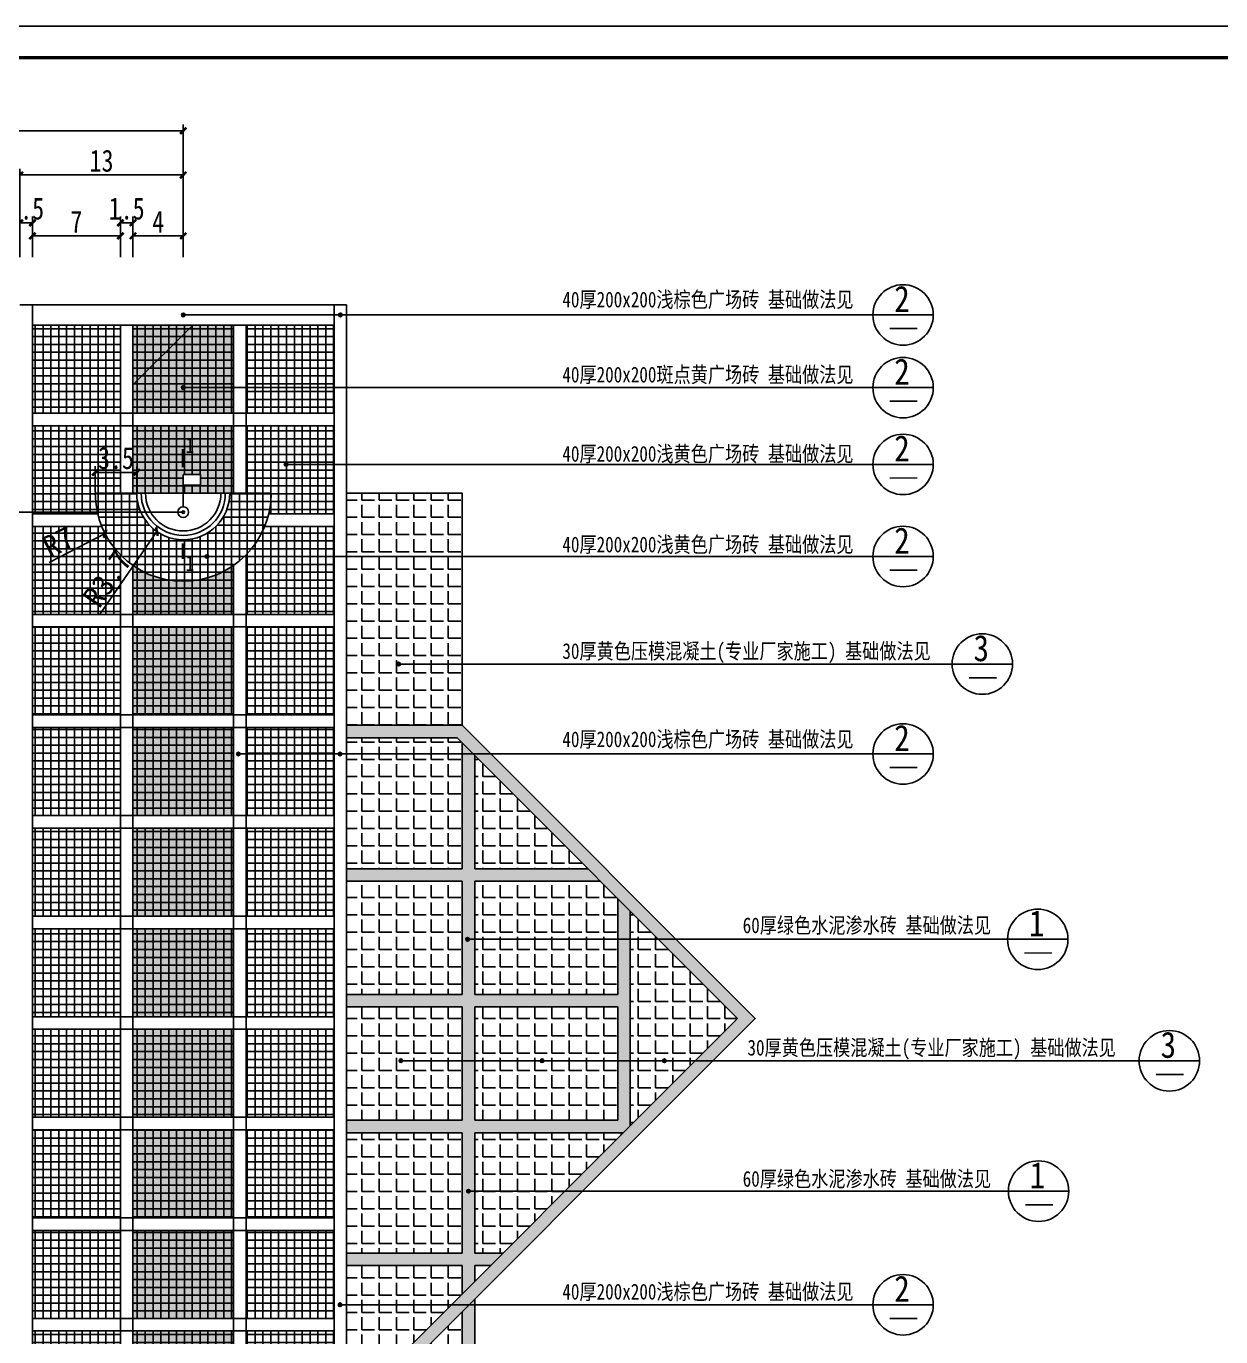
# Model space of a CAD drawing. Header units: inches. Extents: x -2316 to 955, y -265 to 742.
# Drawn here: x -2209.3 to -2019.1, y -53.4 to 155.1 of the extents above; entities that cross this region are included whole.
import ezdxf
from ezdxf.enums import TextEntityAlignment as Align

# ---------------------------------------------------------------- set-up
doc = ezdxf.new("R2010")
doc.units = ezdxf.units.IN
doc.header["$LTSCALE"] = 1000
doc.header["$MEASUREMENT"] = 0
for name, color, linetype in [('0-BZ', 4, 'Continuous'), ('0zd', 255, 'Continuous'), ('文字和字符', 7, 'Continuous')]:
    doc.layers.add(name, color=color, linetype=linetype)
doc.styles.get("Standard").update_dxf_attribs({"font": ''})
doc.styles.add('宋体', font='', dxfattribs={"width": 0.8})
doc.styles.get('Standard').set_extended_font_data('SimSun')
doc.styles.get('宋体').set_extended_font_data('SimSun')
doc.dimstyles.get("Standard").update_dxf_attribs({"dimtxt": 0.18, "dimasz": 0.09, "dimexe": 0.18, "dimexo": 0.0625, "dimgap": 0.09, "dimtad": 0, "dimtih": 1, "dimtoh": 1, "dimdec": 1, "dimzin": 0, "dimdsep": 46, "dimtxsty": 'Standard', "dimblk": 'ARCHTICK', "dimcen": 0.09, "dimadec": 0, "dimazin": 0, "dimtfac": 1, "dimtdec": 1, "dimtofl": 0, "dimtmove": 0, "dimatfit": 3, "dimfxl": 1, "dimtolj": 1, "dimtzin": 0, "dimarcsym": 0})
doc.dimstyles.new('STANDARD$0', dxfattribs={"dimtxt": 3.5, "dimasz": 0.25, "dimexe": 2, "dimexo": 0.0625, "dimgap": 0.09, "dimtad": 1, "dimdec": 1, "dimzin": 0, "dimdsep": 46, "dimtxsty": '宋体', "dimblk": 'ARCHTICK', "dimcen": 0.09, "dimadec": 0, "dimazin": 0, "dimtfac": 1, "dimtdec": 1, "dimtofl": 0, "dimtmove": 0, "dimatfit": 3, "dimfxl": 1, "dimtolj": 1, "dimtzin": 0, "dimarcsym": 0})
pattern_1 = [(0, (-2704.5359, -215.8929), (0, 0.625), []), (90, (-2704.5359, -215.8929), (-0.625, 4e-17), [])]
pattern_2 = [(0, (-2704.5359, -215.8929), (0, 1.375), [1, -0.375]), (90, (-2704.5359, -215.8929), (-1.375, 8e-17), [1, -0.375])]

# ---------------------------------------------------------------- blocks, each defined once
blk = doc.blocks.new('TKK')
at = {"layer": '文字和字符'}
blk.add_lwpolyline([(0, 0), (1189, 0), (1189, 841), (0, 841)], close=True, dxfattribs=at)
at = {"layer": '文字和字符', "const_width": 1}
blk.add_lwpolyline([(25, 10), (1179, 10), (1179, 831), (25, 831)], close=True, dxfattribs=at)
blk = doc.blocks.new('gc098')
at = {"layer": '0zd'}
for p, q in [((0, 0.5), (0, 3.5)), ((0, 3.5), (1.6, 3.5)), ((1.6, 2.5), (0, 2.5)), ((1.6, 3.5), (1.6, 2.5))]:
    blk.add_line(p, q, dxfattribs=at)
blk.add_circle((0, 0), 0.5, dxfattribs=at)
blk = doc.blocks.new('PZZZZ')
at = {"linetype": 'Continuous'}
h = blk.add_hatch(dxfattribs=at)
h.set_pattern_fill('NET', color=51, scale=5)
h.set_pattern_definition(pattern_1)
h.paths.add_polyline_path([(15, 115.37), (8, 115.37), (8, 108.37), (15, 108.37)])
h.paths.add_polyline_path([(15, 107.37), (8, 107.37), (8, 100.37), (13.19, 100.37, -0.058923), (13, 102), (15, 102)])
h.paths.add_polyline_path([(15, 97.1, -0.097709), (13.51, 99.37), (8, 99.37), (8, 92.37), (15, 92.37)])
h.paths.add_polyline_path([(15, 91.37), (8, 91.37), (8, 84.37), (15, 84.37)])
h.paths.add_polyline_path([(15, 83.37), (8, 83.37), (8, 76.37), (15, 76.37)])
h.paths.add_polyline_path([(15, 75.37), (8, 75.37), (8, 68.37), (15, 68.37)])
h.paths.add_polyline_path([(15, 67.37), (8, 67.37), (8, 60.37), (15, 60.37)])
h.paths.add_polyline_path([(15, 59.37), (8, 59.37), (8, 52.37), (15, 52.37)])
h.paths.add_polyline_path([(15, 51.37), (8, 51.37), (8, 44.37), (15, 44.37)])
h.paths.add_polyline_path([(15, 43.37), (8, 43.37), (8, 36.37), (15, 36.37)])
h.paths.add_polyline_path([(15, 35.37), (8, 35.37), (8, 28.37), (15, 28.37)])
h.paths.add_polyline_path([(15, 27.37), (8, 27.37), (8, 16, -0.098017), (15, 19.36), (15, 19.37)])
h.paths.add_polyline_path([(32, 27.37), (25, 27.37), (25, 19.36, -0.098017), (32, 16)])
h.paths.add_polyline_path([(32, 35.37), (25, 35.37), (25, 28.37), (32, 28.37)])
h.paths.add_polyline_path([(32, 43.37), (25, 43.37), (25, 36.37), (32, 36.37)])
h.paths.add_polyline_path([(32, 51.37), (25, 51.37), (25, 44.37), (32, 44.37)])
h.paths.add_polyline_path([(32, 59.37), (25, 59.37), (25, 52.37), (32, 52.37)])
h.paths.add_polyline_path([(32, 67.37), (25, 67.37), (25, 60.37), (32, 60.37)])
h.paths.add_polyline_path([(32, 75.37), (25, 75.37), (25, 68.37), (32, 68.37)])
h.paths.add_polyline_path([(32, 83.37), (25, 83.37), (25, 76.37), (32, 76.37)])
h.paths.add_polyline_path([(32, 91.37), (25, 91.37), (25, 84.37), (32, 84.37)])
h.paths.add_polyline_path([(32, 99.37), (26.49, 99.37, -0.097709), (25, 97.1), (25, 92.37), (32, 92.37)])
h.paths.add_polyline_path([(32, 107.37), (25, 107.37), (25, 102), (27, 102, -0.058923), (26.81, 100.37), (32, 100.37)])
h.paths.add_polyline_path([(32, 115.37), (25, 115.37), (25, 108.37), (32, 108.37)])
h = blk.add_hatch()
h.set_pattern_fill('NET', color=40, scale=5)
h.set_pattern_definition(pattern_1)
h.paths.add_polyline_path([(24, 115.37), (16, 115.37), (16, 108.37), (24, 108.37)])
h.paths.add_polyline_path([(24, 107.37), (16, 107.37), (16, 102), (20, 102), (20, 103.5), (21.37, 103.5), (21.37, 102.64), (20, 102.64), (20, 102), (24, 102)])
h.paths.add_polyline_path([(24, 96.26, -0.313859), (16, 96.26), (16, 92.37), (24, 92.37)])
h.paths.add_polyline_path([(24, 91.37), (16, 91.37), (16, 84.37), (24, 84.37)])
h.paths.add_polyline_path([(24, 83.37), (16, 83.37), (16, 76.37), (24, 76.37)])
h.paths.add_polyline_path([(24, 75.37), (16, 75.37), (16, 68.37), (24, 68.37)])
h.paths.add_polyline_path([(24, 67.37), (16, 67.37), (16, 60.37), (24, 60.37)])
h.paths.add_polyline_path([(24, 59.37), (16, 59.37), (16, 52.37), (24, 52.37)])
h.paths.add_polyline_path([(24, 51.37), (16, 51.37), (16, 44.37), (24, 44.37)])
h.paths.add_polyline_path([(24, 43.37), (16, 43.37), (16, 36.37), (24, 36.37)])
h.paths.add_polyline_path([(24, 35.37), (16, 35.37), (16, 28.37), (24, 28.37)])
h.paths.add_polyline_path([(24, 27.37), (16, 27.37), (16, 19.6, -0.101021), (24, 19.6)])
h = blk.add_hatch()
h.set_pattern_fill('ANSI31', color=256, scale=100)
h.set_pattern_definition([(45, (-2704.536, -215.893), (-8.838835, 8.838835), [])])
h.paths.add_polyline_path([(24, 115.37), (16, 115.37), (16, 108.37), (24, 108.37)])
h = blk.add_hatch(dxfattribs=at)
h.set_pattern_fill('AR-SAND', color=40, scale=0.3)
h.set_pattern_definition([(37.5, (-2704.5359, -215.8929), (-0.01889801, 0.57804713), [0, -0.456, 0, -0.51, 0, -0.4875]), (7.5, (-2704.5359, -215.8929), (0.53093301, 0.84664382), [0, -0.246, 0, -0.411, 0, -0.1575]), (327.5, (-2704.9049, -215.8929), (0.93424256, 0.00169772), [0, -0.15, 0, -0.54, 0, -0.705]), (317.5, (-2704.9049, -215.8929), (0.90183798, 0.26330267), [0, -0.075, 0, -0.354, 0, -0.405])])
h.paths.add_polyline_path([(24, 115.37), (16, 115.37), (16, 108.37), (24, 108.37)])
h.paths.add_polyline_path([(24, 107.37), (16, 107.37), (16, 102), (20, 102), (20, 103.5), (21.37, 103.5), (21.37, 102.64), (20, 102.64), (20, 102), (24, 102)])
h.paths.add_polyline_path([(24, 96.26, -0.313859), (16, 96.26), (16, 92.37), (24, 92.37)])
h.paths.add_polyline_path([(24, 91.37), (16, 91.37), (16, 84.37), (24, 84.37)])
h.paths.add_polyline_path([(24, 83.37), (16, 83.37), (16, 76.37), (24, 76.37)])
h.paths.add_polyline_path([(24, 75.37), (16, 75.37), (16, 68.37), (24, 68.37)])
h.paths.add_polyline_path([(24, 67.37), (16, 67.37), (16, 60.37), (24, 60.37)])
h.paths.add_polyline_path([(24, 59.37), (16, 59.37), (16, 52.37), (24, 52.37)])
h.paths.add_polyline_path([(24, 51.37), (16, 51.37), (16, 44.37), (24, 44.37)])
h.paths.add_polyline_path([(24, 43.37), (16, 43.37), (16, 36.37), (24, 36.37)])
h.paths.add_polyline_path([(24, 35.37), (16, 35.37), (16, 28.37), (24, 28.37)])
h.paths.add_polyline_path([(24, 27.37), (16, 27.37), (16, 19.6, -0.101021), (24, 19.6)])
h = blk.add_hatch()
h.set_pattern_fill('NET', color=252, scale=5)
h.set_pattern_definition(pattern_1)
h.paths.add_polyline_path([(27, 102), (23.7, 102, -0.999999), (16.3, 102), (13, 102, 0.999999)])
h = blk.add_hatch(dxfattribs=at)
h.set_pattern_fill('AR-HBONE', color=91, scale=0.1)
h.set_pattern_definition([(45, (-2704.5359, -215.8929), (4e-17, 0.565685425), [1.2, -0.4]), (135, (-2704.25306, -215.61004), (4e-17, 0.565685425), [1.2, -0.4])])
h.paths.add_polyline_path([(33, 83.55), (42.2, 83.55), (65.53, 60.22), (33, 27.69), (33, 29.11), (64.11, 60.22), (41.79, 82.55), (33, 82.55)])
h.paths.add_polyline_path([(42.2, 36.89), (43.2, 37.89), (43.2, 6.49), (38.92, 6.49, 0.013345), (38.54, 7.49), (42.2, 7.49), (42.2, 23.79), (33, 23.79), (33, 24.79), (42.2, 24.79)])
h.paths.add_polyline_path([(33, 62.14), (42.2, 62.14), (42.2, 71.14), (33, 71.14), (33, 72.14), (42.2, 72.14), (42.2, 82.14), (43.2, 81.14), (43.2, 72.14), (52.2, 72.14), (53.2, 71.14), (43.2, 71.14), (43.2, 62.14), (54.58, 62.14), (54.58, 69.76), (55.58, 68.76), (55.58, 51.69), (55.03, 51.14), (43.2, 51.14), (43.2, 41.57), (45.46, 41.57), (44.46, 40.57), (43.2, 40.57), (43.2, 39.31), (42.2, 38.31), (42.2, 40.57), (33, 40.57), (33, 41.57), (42.2, 41.57), (42.2, 51.14), (33, 51.14), (33, 52.14), (42.2, 52.14), (42.2, 61.14), (33, 61.14)], flags=17)
h.paths.add_polyline_path([(43.2, 61.14), (43.2, 52.14), (54.58, 52.14), (54.58, 61.14)], flags=16)
at = {"layer": '0zd', "linetype": 'Continuous'}
h = blk.add_hatch(dxfattribs=at)
h.set_pattern_fill('ANGLE', color=252, scale=5)
h.set_pattern_definition(pattern_2)
h.paths.add_polyline_path([(42.2, 102), (33, 102), (33, 83.55), (42.2, 83.55)])
h = blk.add_hatch(dxfattribs=at)
h.set_pattern_fill('ANGLE', color=252, scale=5)
h.set_pattern_definition(pattern_2)
h.paths.add_polyline_path([(42.2, 82.14), (41.79, 82.55), (33, 82.55), (33, 72.14), (42.2, 72.14)])
h = blk.add_hatch(dxfattribs=at)
h.set_pattern_fill('ANGLE', color=252, scale=5)
h.set_pattern_definition(pattern_2)
h.paths.add_polyline_path([(43.2, 81.14), (43.2, 72.14), (52.2, 72.14)])
h = blk.add_hatch(dxfattribs=at)
h.set_pattern_fill('ANGLE', color=252, scale=5)
h.set_pattern_definition(pattern_2)
h.paths.add_polyline_path([(42.2, 71.14), (33, 71.14), (33, 62.14), (42.2, 62.14)])
h = blk.add_hatch(dxfattribs=at)
h.set_pattern_fill('ANGLE', color=252, scale=5)
h.set_pattern_definition(pattern_2)
h.paths.add_polyline_path([(54.58, 69.76), (53.2, 71.14), (43.2, 71.14), (43.2, 62.14), (54.58, 62.14)])
h = blk.add_hatch(dxfattribs=at)
h.set_pattern_fill('ANGLE', color=252, scale=5)
h.set_pattern_definition(pattern_2)
h.paths.add_polyline_path([(55.58, 68.76), (55.58, 51.69), (64.11, 60.22)])
h = blk.add_hatch(dxfattribs=at)
h.set_pattern_fill('ANGLE', color=252, scale=5)
h.set_pattern_definition(pattern_2)
h.paths.add_polyline_path([(42.2, 61.14), (33, 61.14), (33, 52.14), (42.2, 52.14)])
h = blk.add_hatch(dxfattribs=at)
h.set_pattern_fill('ANGLE', color=252, scale=5)
h.set_pattern_definition(pattern_2)
h.paths.add_polyline_path([(54.58, 61.14), (43.2, 61.14), (43.2, 52.14), (54.58, 52.14)])
h = blk.add_hatch(dxfattribs=at)
h.set_pattern_fill('ANGLE', color=252, scale=5)
h.set_pattern_definition(pattern_2)
h.paths.add_polyline_path([(42.2, 51.14), (33, 51.14), (33, 41.57), (42.2, 41.57)])
h = blk.add_hatch(dxfattribs=at)
h.set_pattern_fill('ANGLE', color=252, scale=5)
h.set_pattern_definition(pattern_2)
h.paths.add_polyline_path([(54.58, 50.69), (55.03, 51.14), (54.58, 51.14), (43.2, 51.14), (43.2, 41.57), (45.46, 41.57)])
h = blk.add_hatch(dxfattribs=at)
h.set_pattern_fill('ANGLE', color=252, scale=5)
h.set_pattern_definition(pattern_2)
h.paths.add_polyline_path([(42.2, 38.31), (42.2, 40.57), (33, 40.57), (33, 29.11)])
h = blk.add_hatch(dxfattribs=at)
h.set_pattern_fill('ANGLE', color=252, scale=5)
h.set_pattern_definition(pattern_2)
h.paths.add_polyline_path([(42.2, 36.89), (33, 27.69), (33, 24.79), (42.2, 24.79)])
blk.add_lwpolyline([(13, 102), (27, 102)])
blk.add_circle((20, 100.5), 0.1)
for radius in [3.7, 3.35, 3]:
    blk.add_arc((20, 102), radius, 180, 360)
at = {"layer": '0zd'}
for p, q in [((8, 117), (8, 16)), ((32, 117), (32, 16)), ((33, 117), (33, 15.2)), ((8, 115.37), (32, 115.37)), ((15, 115.37), (15, 107.37)), ((16, 115.37), (16, 107.37)), ((24, 115.37), (24, 107.37)), ((25, 115.37), (25, 107.37)), ((8, 108.37), (32, 108.37)), ((8, 107.37), (32, 107.37)), ((15, 107.37), (15, 102)), ((16, 107.37), (16, 102)), ((24, 107.37), (24, 102)), ((25, 107.37), (25, 102)), ((8, 100.37), (13.19, 100.37)), ((26.81, 100.37), (32, 100.37)), ((8, 99.37), (13.51, 99.37)), ((26.49, 99.37), (32, 99.37)), ((15, 97.1), (15, 19.36)), ((25, 97.1), (25, 19.36)), ((16, 96.26), (16, 19.6)), ((24, 96.26), (24, 19.6)), ((8, 92.37), (32, 92.37)), ((8, 91.37), (32, 91.37)), ((8, 84.37), (32, 84.37)), ((8, 83.37), (32, 83.37)), ((8, 76.37), (32, 76.37)), ((8, 75.37), (32, 75.37)), ((8, 68.37), (32, 68.37)), ((8, 67.37), (32, 67.37)), ((8, 60.37), (32, 60.37)), ((8, 59.37), (32, 59.37)), ((8, 52.37), (32, 52.37)), ((8, 51.37), (32, 51.37)), ((8, 44.37), (32, 44.37)), ((8, 43.37), (32, 43.37)), ((8, 36.37), (32, 36.37)), ((8, 35.37), (32, 35.37))]:
    blk.add_line(p, q, dxfattribs=at)
at = {"layer": '0zd', "flags": 128}
blk.add_lwpolyline([(7, 117), (33, 117)], dxfattribs=at)
at = {"layer": '0zd'}
for points in [[(33, 102), (42.2, 102), (42.2, 83.55)], [(33, 27.69), (65.53, 60.22), (42.2, 83.55)], [(33, 83.55), (42.2, 83.55)], [(33, 29.11), (64.11, 60.22), (41.79, 82.55)], [(33, 82.55), (41.79, 82.55)], [(42.2, 72.14), (42.2, 82.14)], [(43.2, 72.14), (43.2, 81.14)], [(33, 72.14), (42.2, 72.14)], [(43.2, 72.14), (52.2, 72.14)], [(33, 71.14), (42.2, 71.14)], [(42.2, 62.14), (42.2, 71.14)], [(43.2, 71.14), (53.2, 71.14)], [(43.2, 62.14), (43.2, 71.14)], [(54.58, 62.14), (54.58, 69.76)], [(55.58, 51.69), (55.58, 68.76)], [(42.2, 62.14), (33, 62.14)], [(54.58, 62.14), (43.2, 62.14)], [(42.2, 61.14), (33, 61.14)], [(42.2, 52.14), (42.2, 61.14)], [(54.58, 61.14), (43.2, 61.14)], [(43.2, 52.14), (43.2, 61.14)], [(54.58, 52.14), (54.58, 61.14)], [(42.2, 52.14), (33, 52.14)], [(54.58, 52.14), (43.2, 52.14)], [(42.2, 51.14), (33, 51.14)], [(42.2, 41.57), (42.2, 51.14)], [(55.03, 51.14), (43.2, 51.14)], [(43.2, 41.57), (43.2, 51.14)], [(42.2, 41.57), (33, 41.57)], [(45.46, 41.57), (43.2, 41.57)], [(42.2, 40.57), (33, 40.57)], [(42.2, 38.31), (42.2, 40.57)], [(43.2, 39.31), (43.2, 40.57)], [(44.46, 40.57), (43.2, 40.57)], [(43.2, 6.49), (43.2, 37.89)], [(42.2, 24.79), (42.2, 36.89)]]:
    blk.add_lwpolyline(points, dxfattribs=at)
blk.add_arc((20, 102), 7, 180, 359.9999, dxfattribs=at)
at = {"layer": '0zd', "xscale": 0.857142857142857, "yscale": 0.857142857142857, "zscale": 0.857142857142857}
blk.add_blockref('gc098', (20, 100.5), dxfattribs=at)
blk = doc.blocks.new('D')
at = {"layer": '0zd', "ltscale": 1000}
h = blk.add_hatch(color=256, dxfattribs=at)
h.dxf.hatch_style = 1
edge = h.paths.add_edge_path()
edge.add_arc((0, 0), 0.288, 0, 360)
blk.add_circle((0, 0), 0.288, dxfattribs=at)
blk = doc.blocks.new('_ArchTick')
at = {"color": 0, "linetype": 'ByBlock', "const_width": 0.4}
blk.add_lwpolyline([(-0.5, -0.5), (0.5, 0.5)], dxfattribs=at)
blk = doc.blocks.new('*D146')
at = {"color": 0, "lineweight": -2, "transparency": 16777216}
for p, q in [((-2184.35, 80.79), (-2184.17, 80.79)), ((-2184.26, 80.7), (-2184.26, 80.88)), ((-2205.58, 69.79), (-2196.7, 74.37))]:
    blk.add_line(p, q, dxfattribs=at)
at = {"layer": 'Defpoints', "color": 0, "transparency": 16777216}
for p in [(-2184.26, 80.79), (-2196.7, 74.37)]:
    blk.add_point(p, dxfattribs=at)
at = {"color": 0, "lineweight": -2, "transparency": 16777216, "rotation": 27.29387818479655}
blk.add_blockref('_ArchTick', (-2196.7, 74.37), dxfattribs=at)
at = {"color": 0, "transparency": 16777216, "insert": (-2204.15, 73.06), "char_height": 3.5, "attachment_point": 5, "rotation": 27.2939}
blk.add_mtext('\\A1;R7', dxfattribs=at)
blk = doc.blocks.new('*D147')
at = {"color": 0, "lineweight": -2, "transparency": 16777216}
for p, q in [((-2184.35, 80.79), (-2184.17, 80.79)), ((-2184.26, 80.7), (-2184.26, 80.88)), ((-2197.46, 61.59), (-2188.45, 74.7))]:
    blk.add_line(p, q, dxfattribs=at)
at = {"layer": 'Defpoints', "color": 0, "transparency": 16777216}
for p in [(-2184.26, 80.79), (-2188.45, 74.7)]:
    blk.add_point(p, dxfattribs=at)
at = {"color": 0, "lineweight": -2, "transparency": 16777216, "rotation": 55.48081174030097}
blk.add_blockref('_ArchTick', (-2188.45, 74.7), dxfattribs=at)
at = {"color": 0, "transparency": 16777216, "insert": (-2196.34, 67.2), "char_height": 3.5, "attachment_point": 5, "rotation": 55.4808}
blk.add_mtext('\\A1;R3.7', dxfattribs=at)
blk = doc.blocks.new('*D116')
at = {"layer": '0-BZ', "color": 0, "lineweight": -2, "transparency": 16777216}
for p, q in [((-2210.26, 118.36), (-2210.26, 124.81)), ((-2210.26, 123.81), (-2208.26, 123.81)), ((-2208.26, 118.36), (-2208.26, 124.81))]:
    blk.add_line(p, q, dxfattribs=at)
at = {"layer": 'Defpoints', "color": 0, "transparency": 16777216}
for p in [(-2208.26, 123.81), (-2210.26, 118.26), (-2208.26, 118.26)]:
    blk.add_point(p, dxfattribs=at)
at = {"layer": '0-BZ', "color": 0, "lineweight": -2, "transparency": 16777216, "rotation": 180}
blk.add_blockref('_ArchTick', (-2210.26, 123.81), dxfattribs=at)
at = {"layer": '0-BZ', "color": 0, "lineweight": -2, "transparency": 16777216}
blk.add_blockref('_ArchTick', (-2208.26, 123.81), dxfattribs=at)
at = {"layer": '0-BZ', "color": 0, "transparency": 16777216, "insert": (-2209.26, 126.06), "char_height": 3.5, "attachment_point": 5, "style": '宋体'}
blk.add_mtext('\\A1;1.5', dxfattribs=at)
blk = doc.blocks.new('*D117')
at = {"layer": '0-BZ', "color": 0, "lineweight": -2, "transparency": 16777216}
for p, q in [((-2208.26, 118.36), (-2208.26, 122.73)), ((-2208.26, 121.73), (-2194.26, 121.73)), ((-2194.26, 118.36), (-2194.26, 122.73))]:
    blk.add_line(p, q, dxfattribs=at)
at = {"layer": 'Defpoints', "color": 0, "transparency": 16777216}
for p in [(-2194.26, 121.73), (-2208.26, 118.26), (-2194.26, 118.26)]:
    blk.add_point(p, dxfattribs=at)
at = {"layer": '0-BZ', "color": 0, "lineweight": -2, "transparency": 16777216, "rotation": 180}
blk.add_blockref('_ArchTick', (-2208.26, 121.73), dxfattribs=at)
at = {"layer": '0-BZ', "color": 0, "lineweight": -2, "transparency": 16777216}
blk.add_blockref('_ArchTick', (-2194.26, 121.73), dxfattribs=at)
at = {"layer": '0-BZ', "color": 0, "transparency": 16777216, "insert": (-2201.26, 123.98), "char_height": 3.5, "attachment_point": 5, "style": '宋体'}
blk.add_mtext('\\A1;7', dxfattribs=at)
blk = doc.blocks.new('*D118')
at = {"layer": '0-BZ', "color": 0, "lineweight": -2, "transparency": 16777216}
for p, q in [((-2194.26, 118.36), (-2194.26, 124.81)), ((-2194.26, 123.81), (-2192.26, 123.81)), ((-2192.26, 118.36), (-2192.26, 124.81))]:
    blk.add_line(p, q, dxfattribs=at)
at = {"layer": 'Defpoints', "color": 0, "transparency": 16777216}
for p in [(-2192.26, 123.81), (-2194.26, 118.26), (-2192.26, 118.26)]:
    blk.add_point(p, dxfattribs=at)
at = {"layer": '0-BZ', "color": 0, "lineweight": -2, "transparency": 16777216, "rotation": 180}
blk.add_blockref('_ArchTick', (-2194.26, 123.81), dxfattribs=at)
at = {"layer": '0-BZ', "color": 0, "lineweight": -2, "transparency": 16777216}
blk.add_blockref('_ArchTick', (-2192.26, 123.81), dxfattribs=at)
at = {"layer": '0-BZ', "color": 0, "transparency": 16777216, "insert": (-2193.26, 126.06), "char_height": 3.5, "attachment_point": 5, "style": '宋体'}
blk.add_mtext('\\A1;1.5', dxfattribs=at)
blk = doc.blocks.new('*D119')
at = {"layer": '0-BZ', "color": 0, "lineweight": -2, "transparency": 16777216}
for p, q in [((-2192.26, 118.36), (-2192.26, 122.73)), ((-2192.26, 121.73), (-2184.26, 121.73)), ((-2184.26, 118.36), (-2184.26, 122.73))]:
    blk.add_line(p, q, dxfattribs=at)
at = {"layer": 'Defpoints', "color": 0, "transparency": 16777216}
for p in [(-2184.26, 121.73), (-2192.26, 118.26), (-2184.26, 118.26)]:
    blk.add_point(p, dxfattribs=at)
at = {"layer": '0-BZ', "color": 0, "lineweight": -2, "transparency": 16777216, "rotation": 180}
blk.add_blockref('_ArchTick', (-2192.26, 121.73), dxfattribs=at)
at = {"layer": '0-BZ', "color": 0, "lineweight": -2, "transparency": 16777216}
blk.add_blockref('_ArchTick', (-2184.26, 121.73), dxfattribs=at)
at = {"layer": '0-BZ', "color": 0, "transparency": 16777216, "insert": (-2188.24, 123.98), "char_height": 3.5, "attachment_point": 5, "style": '宋体'}
blk.add_mtext('\\A1;4', dxfattribs=at)
blk = doc.blocks.new('*D120')
at = {"layer": '0-BZ', "color": 0, "lineweight": -2, "transparency": 16777216}
for p, q in [((-2210.26, 118.36), (-2210.26, 132.42)), ((-2184.26, 131.42), (-2210.26, 131.42)), ((-2184.26, 118.36), (-2184.26, 132.42))]:
    blk.add_line(p, q, dxfattribs=at)
at = {"layer": 'Defpoints', "color": 0, "transparency": 16777216}
for p in [(-2210.26, 131.42), (-2210.26, 118.26), (-2184.26, 118.26)]:
    blk.add_point(p, dxfattribs=at)
at = {"layer": '0-BZ', "color": 0, "lineweight": -2, "transparency": 16777216, "rotation": 180}
blk.add_blockref('_ArchTick', (-2210.26, 131.42), dxfattribs=at)
at = {"layer": '0-BZ', "color": 0, "lineweight": -2, "transparency": 16777216}
blk.add_blockref('_ArchTick', (-2184.26, 131.42), dxfattribs=at)
at = {"layer": '0-BZ', "color": 0, "transparency": 16777216, "insert": (-2197.26, 133.67), "char_height": 3.5, "attachment_point": 5, "style": '宋体'}
blk.add_mtext('\\A1;13', dxfattribs=at)
blk = doc.blocks.new('*D121')
at = {"layer": '0-BZ', "color": 0, "lineweight": -2, "transparency": 16777216}
for p, q in [((-2275.31, 118.36), (-2275.31, 139.45)), ((-2184.26, 138.45), (-2275.31, 138.45)), ((-2184.26, 118.36), (-2184.26, 139.45))]:
    blk.add_line(p, q, dxfattribs=at)
at = {"layer": 'Defpoints', "color": 0, "transparency": 16777216}
for p in [(-2275.31, 138.45), (-2275.31, 118.26), (-2184.26, 118.26)]:
    blk.add_point(p, dxfattribs=at)
at = {"layer": '0-BZ', "color": 0, "lineweight": -2, "transparency": 16777216, "rotation": 180}
blk.add_blockref('_ArchTick', (-2275.31, 138.45), dxfattribs=at)
at = {"layer": '0-BZ', "color": 0, "lineweight": -2, "transparency": 16777216}
blk.add_blockref('_ArchTick', (-2184.26, 138.45), dxfattribs=at)
at = {"layer": '0-BZ', "color": 0, "transparency": 16777216, "insert": (-2229.78, 140.7), "char_height": 3.5, "attachment_point": 5, "style": '宋体'}
blk.add_mtext('\\A1;45.5', dxfattribs=at)
blk = doc.blocks.new('*D149')
at = {"layer": '0-BZ', "color": 0, "lineweight": -2, "transparency": 16777216}
for p, q in [((-2198.26, 80.89), (-2198.26, 85.12)), ((-2191.66, 84.12), (-2198.26, 84.12)), ((-2191.66, 80.89), (-2191.66, 85.12))]:
    blk.add_line(p, q, dxfattribs=at)
at = {"layer": 'Defpoints', "color": 0, "transparency": 16777216}
for p in [(-2198.26, 84.12), (-2198.26, 80.79), (-2191.66, 80.79)]:
    blk.add_point(p, dxfattribs=at)
at = {"layer": '0-BZ', "color": 0, "lineweight": -2, "transparency": 16777216}
for p, rotation in [((-2198.26, 84.12), 179.9999673853519), ((-2191.66, 84.12), 359.999967385352)]:
    blk.add_blockref('_ArchTick', p, dxfattribs=dict(at, rotation=rotation))
at = {"layer": '0-BZ', "color": 0, "transparency": 16777216, "insert": (-2194.96, 86.37), "char_height": 3.5, "attachment_point": 5, "rotation": 360, "style": '宋体'}
blk.add_mtext('\\A1;3.5', dxfattribs=at)

msp = doc.modelspace()

# ---------------------------------------------------------------- linework, layer by layer
for points in [[(-2184.26, 109.16), (-2064.87, 109.16)], [(-2184.26, 97.59), (-2064.87, 97.59)], [(-2167.88, 85.38), (-2064.87, 85.38)], [(-2184.26, 77.79), (-2259.42, 77.79)], [(-2180.49, 70.73), (-2064.87, 70.73)], [(-2149.98, 53.62), (-2052.25, 53.62)], [(-2175.48, 39.32), (-2064.87, 39.32)], [(-2139, 9.84), (-2043.43, 9.84)], [(-2149.62, -9.49), (-2022.48, -9.49)], [(-2138.86, -30.23), (-2043.3, -30.23)], [(-2159.31, -48.3), (-2064.87, -48.3)]]:
    msp.add_lwpolyline(points)
at = {"color": 4, "const_width": 0.5}
for points in [[(-2184.26, 84.9), (-2184.26, 87.84)], [(-2184.26, 72.85), (-2184.26, 70.36)]]:
    msp.add_lwpolyline(points, dxfattribs=at)
at = {"linetype": 'Continuous'}
for centre in [(-2069.68, 109.16), (-2069.68, 97.59), (-2069.68, 85.38), (-2069.68, 70.73), (-2057.07, 53.62), (-2069.68, 39.32), (-2048.24, 9.84), (-2027.29, -9.49), (-2048.11, -30.23), (-2069.68, -48.3)]:
    msp.add_circle(centre, 4.81, dxfattribs=at)

# ---------------------------------------------------------------- block references
for name, p, xscale, yscale, zscale in [('TKK', (-2316.48, -265.06), 0.4995794785534144, 0.4995794785534144, 0.4995794785534144), ('PZZZZ', (-2224.26, -123.21), 2, 2, 2)]:
    msp.add_blockref(name, p, dxfattribs=dict(xscale=xscale, yscale=yscale, zscale=zscale))
at = {"layer": '0zd', "xscale": -1, "rotation": 180}
for p in [(-2184.26, 109.16), (-2159.25, 109.16), (-2184.26, 97.59), (-2167.88, 85.38), (-2180.49, 70.73), (-2149.98, 53.62), (-2175.48, 39.32), (-2159.3, 39.32), (-2139, 9.84), (-2149.62, -9.49), (-2127.14, -9.49), (-2107.68, -9.49), (-2138.86, -30.23), (-2159.31, -48.3)]:
    msp.add_blockref('D', p, dxfattribs=at)

# ---------------------------------------------------------------- texts
at = {"color": 32, "linetype": 'Continuous', "style": '宋体', "width": 0.8}
for p in [(-2123.91, 110.36), (-2123.91, 40.41), (-2123.91, -47.46)]:
    msp.add_text('40厚200x200浅棕色广场砖 基础做法见', height=2.5, dxfattribs=at).set_placement(p)
at = {"color": 7, "linetype": 'Continuous', "style": '宋体'}
for s, height, width, p, p2 in [('2', 4.16, 0.83237, (-2071.09, 109.63), (-2068.62, 109.63)), ('-', 2.51, 4.307692, (-2073.45, 106.03), (-2065.75, 106.03)), ('2', 4.16, 0.83237, (-2071.09, 98.06), (-2068.62, 98.06)), ('-', 2.51, 4.307692, (-2073.45, 94.46), (-2065.75, 94.46)), ('2', 4.16, 0.83237, (-2071.09, 85.85), (-2068.62, 85.85)), ('-', 2.51, 4.307692, (-2073.45, 82.25), (-2065.75, 82.25)), ('2', 4.16, 0.83237, (-2071.09, 71.19), (-2068.62, 71.19)), ('-', 2.51, 4.307692, (-2073.45, 67.59), (-2065.75, 67.59)), ('3', 4.16, 0.83237, (-2058.47, 54.08), (-2056, 54.08)), ('-', 2.51, 4.307692, (-2060.83, 50.48), (-2053.13, 50.48)), ('2', 4.16, 0.83237, (-2071.09, 39.79), (-2068.62, 39.79)), ('-', 2.51, 4.307692, (-2073.45, 36.19), (-2065.75, 36.19)), ('1', 4.16, 0.83237, (-2049.64, 10.31), (-2047.18, 10.31)), ('-', 2.51, 4.307692, (-2052.01, 6.7), (-2044.31, 6.7)), ('3', 4.16, 0.83237, (-2028.69, -9.02), (-2026.23, -9.02)), ('-', 2.51, 4.307692, (-2031.05, -12.62), (-2023.35, -12.62)), ('1', 4.16, 0.83237, (-2049.51, -29.76), (-2047.05, -29.76)), ('-', 2.51, 4.307692, (-2051.87, -33.36), (-2044.17, -33.36)), ('2', 4.16, 0.83237, (-2071.09, -47.83), (-2068.62, -47.83)), ('-', 2.51, 4.307692, (-2073.45, -51.44), (-2065.75, -51.44))]:
    msp.add_text(s, height=height, dxfattribs=dict(at, width=width)).set_placement(p, p2, align=Align.FIT)
at = {"color": 40, "linetype": 'Continuous', "style": '宋体', "width": 0.8}
msp.add_text('40厚200x200斑点黄广场砖 基础做法见', height=2.5, dxfattribs=at).set_placement((-2123.91, 98.42))
at = {"color": 4, "linetype": 'Continuous', "style": '宋体', "width": 0.8}
msp.add_text('1', height=2.5, dxfattribs=at).set_placement((-2183.88, 87.18))
at = {"color": 51, "linetype": 'Continuous', "style": '宋体', "width": 0.8}
for p in [(-2123.91, 85.82), (-2123.91, 71.4)]:
    msp.add_text('40厚200x200浅黄色广场砖 基础做法见', height=2.5, dxfattribs=at).set_placement(p)
at = {"color": 4, "style": '宋体', "width": 0.8}
msp.add_text('1', height=2.5, dxfattribs=at).set_placement((-2183.88, 68.41))
at = {"color": 7, "linetype": 'Continuous', "style": '宋体', "width": 0.8}
for p in [(-2123.91, 54.44), (-2094.45, -8.64)]:
    msp.add_text('30厚黄色压模混凝土(专业厂家施工) 基础做法见', height=2.5, dxfattribs=at).set_placement(p)
at = {"color": 91, "linetype": 'Continuous', "style": '宋体', "width": 0.8}
for p in [(-2095.21, 10.82), (-2095.21, -29.51)]:
    msp.add_text('60厚绿色水泥渗水砖 基础做法见', height=2.5, dxfattribs=at).set_placement(p)

# ---------------------------------------------------------------- dimensions: what is measured, and where the dimension line sits
at = {"color": 4}
for mpoint, text, picture, middle in [((-2196.7, 74.37), 'R7', '*D146', (-2203.12, 71.06)), ((-2188.45, 74.7), 'R3.7', '*D147', (-2194.48, 65.92))]:
    dim = msp.add_radius_dim(center=(-2184.26, 80.79), mpoint=mpoint, text=text, dimstyle='Standard', override={"dimtxt": 3.5, "dimasz": 1, "dimexe": 1, "dimexo": 2, "dimgap": 0.5, "dimtad": 1, "dimtih": 0, "dimtoh": 0, "dimdec": 0, "dimblk1": 'ArchTick', "dimblk2": 'ArchTick', "dimsah": 1, "dimtdec": 0}, dxfattribs=at)
    dim.commit()
    dim.dimension.update_dxf_attribs({"geometry": picture, "text_midpoint": middle, "dimtype": 132})
at = {"layer": '0-BZ', "color": 4}
for p1, p2, distance, text, picture, middle in [((-2184.26, 118.26), (-2275.31, 118.26), -20.19, '45.5', '*D121', (-2229.78, 140.7)), ((-2184.26, 118.26), (-2210.26, 118.26), -13.16, '13', '*D120', (-2197.26, 133.67)), ((-2191.66, 80.79), (-2198.26, 80.79), -3.33, '3.5', '*D149', (-2194.96, 86.37))]:
    dim = msp.add_aligned_dim(p1=p1, p2=p2, distance=distance, text=text, dimstyle='STANDARD$0', override={"dimasz": 1, "dimexe": 1, "dimexo": 0.1, "dimgap": 0.5, "dimblk1": 'ArchTick', "dimblk2": 'ArchTick', "dimsah": 1}, dxfattribs=at)
    dim.commit()
    dim.dimension.update_dxf_attribs({"geometry": picture, "text_midpoint": middle})
for base, p1, p2, text, picture, middle in [((-2208.26, 123.81), (-2210.26, 118.26), (-2208.26, 118.26), '1.5', '*D116', (-2209.26, 123.81)), ((-2192.26, 123.81), (-2194.26, 118.26), (-2192.26, 118.26), '1.5', '*D118', (-2193.26, 123.81)), ((-2194.26, 121.73), (-2208.26, 118.26), (-2194.26, 118.26), '7', '*D117', (-2201.26, 121.73)), ((-2184.26, 121.73), (-2192.26, 118.26), (-2184.26, 118.26), '4', '*D119', (-2188.24, 121.73))]:
    dim = msp.add_linear_dim(base=base, p1=p1, p2=p2, angle=0, text=text, dimstyle='STANDARD$0', override={"dimasz": 1, "dimexe": 1, "dimexo": 0.1, "dimgap": 0.5, "dimblk1": 'ArchTick', "dimblk2": 'ArchTick', "dimsah": 1}, dxfattribs=at)
    dim.commit()
    dim.dimension.update_dxf_attribs({"geometry": picture, "text_midpoint": middle, "dimtype": 129})

doc.saveas('drawing.dxf')
